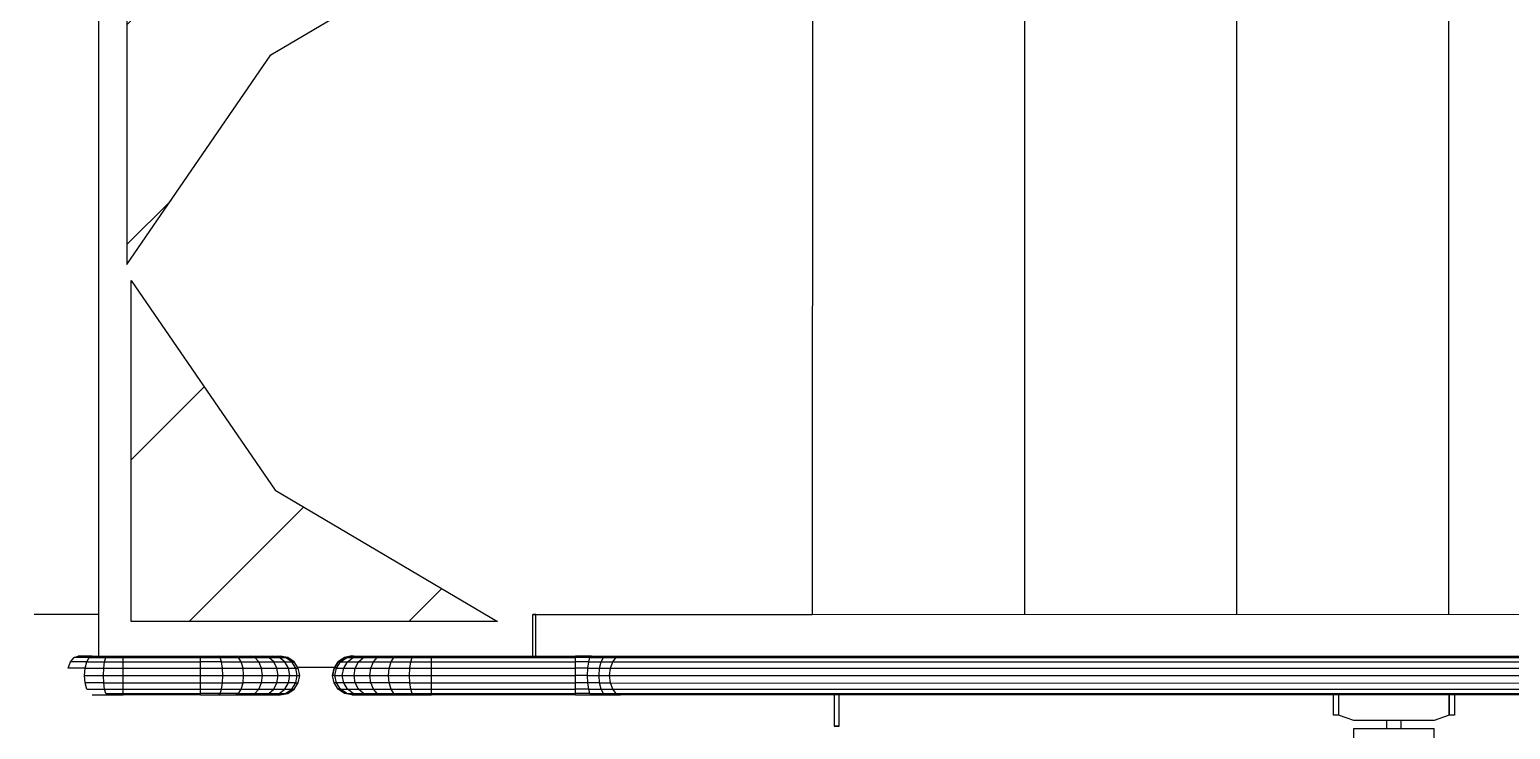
# Model space of a CAD drawing. Header units: metres. Extents: x 0 to 63075, y 0 to 44550.
# Drawn here: x 52350.3 to 52629.6, y 41167.4 to 41299.4 of the extents above; entities that cross this region are included whole.
import ezdxf

# ---------------------------------------------------------------- set-up
doc = ezdxf.new("R2010")
doc.units = ezdxf.units.M
doc.header["$LTSCALE"] = 75
for name, color, linetype in [('GSB', 7, 'Continuous'), ('ML6', 1, 'Continuous'), ('SDM', 7, 'Continuous'), ('SL1', 8, 'Continuous')]:
    doc.layers.add(name, color=color, linetype=linetype)
doc.styles.add('ROMANS', font='ROMANS.SHX')
doc.dimstyles.new('75___1-75', dxfattribs={"dimscale": 75, "dimtxt": 2.5, "dimasz": 2, "dimexe": 1.5, "dimexo": 1, "dimgap": 0.5, "dimtad": 1, "dimdec": 0, "dimzin": 12, "dimtxsty": 'ROMANS', "dimcen": 0, "dimclrd": 256, "dimclre": 256, "dimclrt": 3, "dimazin": 3, "dimtfac": 1, "dimtdec": 0, "dimtmove": 0, "dimatfit": 0, "dimfxl": 1, "dimlwd": -1, "dimlwe": -1, "dimarcsym": 0})
pattern_1 = [(44.99813, (326091.56, -9864.04), (-137.8813, 137.89033), [])]

# ---------------------------------------------------------------- blocks, each defined once
blk = doc.blocks.new('A$C6bae614f')
at = {"layer": 'SL1'}
h = blk.add_hatch(dxfattribs=at)
h.set_pattern_fill('_USER', color=256, scale=195, angle=44.9981, style=0, pattern_type=0)
h.set_pattern_definition(pattern_1)
h.paths.add_polyline_path([(363076.8, 49806.6), (363355.7, 49971.3), (362895.8, 49971.3), (362895.8, 49543.3)])
h = blk.add_hatch(dxfattribs=at)
h.set_pattern_fill('_USER', color=256, scale=195, angle=44.9981, style=0, pattern_type=0)
h.set_pattern_definition(pattern_1)
h.paths.add_polyline_path([(363082.2, 49260), (363361.1, 49095.2), (362901.2, 49095.2), (362901.2, 49523.2)])
for p, q in [((362860.3, 50005.2), (362860.3, 49051.6)), ((363756.7, 49953.6), (363756.6, 49103.6)), ((364023, 49953.6), (364023, 49103.6)), ((364289.4, 49953.6), (364289.4, 49103.6)), ((364555.7, 49953.6), (364555.7, 49103.6)), ((362860.3, 49103.6), (362779.3, 49103.6)), ((363405.6, 49103.6), (363756.6, 49103.6)), ((363405.6, 49051.6), (363405.6, 49103.6)), ((363409.3, 49103.6), (363405.6, 49103.6)), ((363409.3, 49051.6), (363409.3, 49103.6)), ((363409.3, 49051.6), (363409.3, 49103.6)), ((366339.3, 49103.5), (363409.3, 49103.6)), ((362822.1, 49036.5), (362825, 49044.4)), ((362825, 49044.4), (362829.5, 49049.7)), ((362845.6, 49044.4), (362825, 49044.4)), ((362829.5, 49049.7), (362834.8, 49051.6)), ((362848.6, 49049.7), (362829.5, 49049.7)), ((362852.3, 49051.6), (362834.8, 49051.6)), ((362843.5, 49036.5), (362845.6, 49044.4)), ((362845.6, 49044.4), (362848.6, 49049.7)), ((362845.6, 49044.4), (362867.9, 49044.4)), ((362848.6, 49049.7), (362852.3, 49051.6)), ((362848.6, 49049.7), (362869.5, 49049.7)), ((362852.3, 49051.6), (362871.3, 49051.6)), ((362866.8, 49036.5), (362867.9, 49044.4)), ((362867.9, 49044.4), (362869.5, 49049.7)), ((362867.9, 49044.4), (362891.1, 49044.4)), ((362869.5, 49049.7), (362871.3, 49051.6)), ((362869.5, 49049.7), (362891.1, 49049.7)), ((362871.3, 49051.6), (362891.1, 49051.6)), ((362891.1, 49051.6), (363031.9, 49051.6)), ((362891.1, 49049.7), (362891.1, 49051.6)), ((362891.1, 49044.4), (362891.1, 49049.7)), ((362891.1, 49049.7), (363036, 49049.7)), ((362891.1, 49036.5), (362891.1, 49044.4)), ((362891.1, 49044.4), (362988.5, 49044.4)), ((362988.5, 49049.7), (362988.5, 49051.6)), ((362988.5, 49044.4), (362988.5, 49049.7)), ((362988.5, 49036.5), (362988.5, 49044.4)), ((363014.6, 49044.4), (362988.5, 49044.4)), ((363012.9, 49049.7), (363010.8, 49051.6)), ((363014.6, 49044.4), (363012.9, 49049.7)), ((363015.8, 49036.5), (363014.6, 49044.4)), ((363014.6, 49044.4), (363061.6, 49044.4)), ((363036, 49049.7), (363031.9, 49051.6)), ((363031.9, 49051.6), (363050.9, 49051.6)), ((363036, 49049.7), (363056.7, 49049.7)), ((363039.4, 49044.4), (363036, 49049.7)), ((363041.7, 49036.5), (363039.4, 49044.4)), ((363056.7, 49049.7), (363050.9, 49051.6)), ((363050.9, 49051.6), (363066.7, 49051.6)), ((363061.6, 49044.4), (363056.7, 49049.7)), ((363056.7, 49049.7), (363074, 49049.7)), ((363061.6, 49044.4), (363094.2, 49044.4)), ((363064.9, 49036.5), (363061.6, 49044.4)), ((363066.7, 49051.6), (363086, 49051.6)), ((363074, 49049.7), (363066.7, 49051.6)), ((363074, 49049.7), (363087, 49049.7)), ((363080.2, 49044.4), (363074, 49049.7)), ((363087, 49049.7), (363078.6, 49051.6)), ((363084.3, 49036.5), (363080.2, 49044.4)), ((363095.1, 49049.7), (363086, 49051.6)), ((363086, 49051.6), (363088.5, 49051.6)), ((363094.2, 49044.4), (363087, 49049.7)), ((363087, 49049.7), (363095.1, 49049.7)), ((363097.9, 49049.7), (363088.5, 49051.6)), ((363094.2, 49044.4), (363102.8, 49044.4)), ((363098.9, 49036.5), (363094.2, 49044.4)), ((363102.8, 49044.4), (363095.1, 49049.7)), ((363095.1, 49049.7), (363097.9, 49049.7)), ((363105.8, 49044.4), (363097.9, 49049.7)), ((363108, 49036.5), (363102.8, 49044.4)), ((363102.8, 49044.4), (363105.8, 49044.4)), ((363111.1, 49036.5), (363105.8, 49044.4)), ((363110.4, 49037.6), (363156.6, 49037.6)), ((363161.3, 49044.5), (363156, 49036.6)), ((363156, 49036.5), (363161.3, 49044.4)), ((363159, 49036.5), (363164.2, 49044.4)), ((363169.2, 49049.8), (363161.3, 49044.5)), ((363161.3, 49044.4), (363169.2, 49049.7)), ((363161.3, 49044.5), (363161.3, 49044.4)), ((363164.2, 49044.4), (363161.3, 49044.4)), ((363164.2, 49044.4), (363171.9, 49049.7)), ((363164.2, 49044.4), (363172.9, 49044.4)), ((363168.1, 49036.5), (363172.9, 49044.4)), ((363178.5, 49051.7), (363169.2, 49049.8)), ((363169.2, 49049.7), (363178.5, 49051.6)), ((363169.2, 49049.8), (363169.2, 49049.7)), ((363171.9, 49049.7), (363169.2, 49049.7)), ((363171.9, 49049.7), (363181, 49051.6)), ((363171.9, 49049.7), (363180, 49049.7)), ((363172.9, 49044.4), (363180, 49049.7)), ((363172.9, 49044.4), (363186.8, 49044.4)), ((363178.9, 49051.6), (363178.5, 49051.7)), ((363178.5, 49051.7), (363178.5, 49051.6)), ((363181, 49051.6), (363178.5, 49051.6)), ((363180, 49049.7), (363188.4, 49051.6)), ((363180, 49049.7), (363193, 49049.7)), ((363181, 49051.6), (363188.4, 49051.6)), ((363182.7, 49036.5), (363186.8, 49044.4)), ((363186.8, 49044.4), (363193, 49049.7)), ((363186.8, 49044.4), (363205.4, 49044.4)), ((363188.4, 49051.6), (363200.3, 49051.6)), ((363193, 49049.7), (363200.3, 49051.6)), ((363193, 49049.7), (363210.3, 49049.7)), ((363200.3, 49051.6), (363216.2, 49051.6)), ((363202.1, 49036.5), (363205.4, 49044.4)), ((363205.4, 49044.4), (363210.3, 49049.7)), ((363205.4, 49044.4), (363227.6, 49044.4)), ((363210.3, 49049.7), (363216.2, 49051.6)), ((363210.3, 49049.7), (363231.1, 49049.7)), ((363216.2, 49051.6), (363235.1, 49051.6)), ((363225.3, 49036.5), (363227.6, 49044.4)), ((363227.6, 49044.4), (363231.1, 49049.7)), ((363227.6, 49044.4), (363252.4, 49044.4)), ((363231.1, 49049.7), (363235.1, 49051.6)), ((363231.1, 49049.7), (363254.2, 49049.7)), ((363235.1, 49051.6), (363256.3, 49051.6)), ((363251.2, 49036.5), (363252.4, 49044.4)), ((363252.4, 49044.4), (363254.2, 49049.7)), ((363252.4, 49044.4), (363278.5, 49044.4)), ((363254.2, 49049.7), (363256.3, 49051.6)), ((363254.2, 49049.7), (363278.5, 49049.7)), ((363256.3, 49051.6), (363278.5, 49051.6)), ((363278.5, 49051.6), (363459.4, 49051.6)), ((363278.5, 49049.7), (363278.5, 49051.6)), ((363278.5, 49044.4), (363278.5, 49049.7)), ((363278.5, 49049.7), (363459.4, 49049.7)), ((363278.5, 49036.5), (363278.5, 49044.4)), ((363278.5, 49044.4), (363459.4, 49044.4)), ((363479.2, 49051.6), (363459.4, 49051.6)), ((363459.4, 49049.7), (363459.4, 49051.6)), ((363459.4, 49044.4), (363459.4, 49049.7)), ((363477.4, 49049.7), (363459.4, 49049.7)), ((363459.4, 49036.5), (363459.4, 49044.4)), ((363475.8, 49044.4), (363459.4, 49044.4)), ((363474.7, 49036.5), (363475.8, 49044.4)), ((363475.8, 49044.4), (363477.4, 49049.7)), ((363475.8, 49044.4), (363491.6, 49044.4)), ((363477.4, 49049.7), (363479.2, 49051.6)), ((363477.4, 49049.7), (363494.6, 49049.7)), ((363479.2, 49051.6), (363498.3, 49051.6)), ((363489.5, 49036.5), (363491.6, 49044.4)), ((363491.6, 49044.4), (363494.6, 49049.7)), ((363491.6, 49044.4), (363506, 49044.4)), ((363494.6, 49049.7), (363498.3, 49051.6)), ((363494.6, 49049.7), (363510.5, 49049.7)), ((363498.3, 49051.6), (363515.8, 49051.6)), ((363503.1, 49036.5), (363506, 49044.4)), ((363506, 49044.4), (363510.5, 49049.7)), ((363506, 49044.4), (366397.8, 49044.3)), ((363510.5, 49049.7), (363515.8, 49051.6)), ((363510.5, 49049.7), (366402.2, 49049.6)), ((363515.8, 49051.6), (366407.5, 49051.5)), ((362843.5, 49036.5), (362822.1, 49036.5)), ((362842.8, 49027.2), (362843.5, 49036.5)), ((362842.8, 49027.2), (362866.5, 49027.2)), ((362843.5, 49017.8), (362842.8, 49027.2)), ((362843.5, 49036.5), (362866.8, 49036.5)), ((362866.5, 49027.2), (362866.8, 49036.5)), ((362866.8, 49017.8), (362866.5, 49027.2)), ((362866.5, 49027.2), (362891.1, 49027.2)), ((362866.8, 49036.5), (362891.1, 49036.5)), ((362891.1, 49036.5), (363015.8, 49036.5)), ((362891.1, 49027.2), (362891.1, 49036.5)), ((362891.1, 49017.8), (362891.1, 49027.2)), ((362891.1, 49027.2), (363016.2, 49027.2)), ((362988.5, 49027.2), (362988.5, 49036.5)), ((362988.5, 49017.8), (362988.5, 49027.2)), ((363015.8, 49036.5), (363041.7, 49036.5)), ((363016.2, 49027.2), (363015.8, 49036.5)), ((363015.8, 49017.8), (363016.2, 49027.2)), ((363016.2, 49027.2), (363042.5, 49027.2)), ((363041.7, 49036.5), (363064.9, 49036.5)), ((363042.5, 49027.2), (363041.7, 49036.5)), ((363041.7, 49017.8), (363042.5, 49027.2)), ((363042.5, 49027.2), (363066.1, 49027.2)), ((363066.1, 49027.2), (363064.9, 49036.5)), ((363064.9, 49036.5), (363098.9, 49036.5)), ((363064.9, 49017.8), (363066.1, 49027.2)), ((363066.1, 49027.2), (363100.6, 49027.2)), ((363085.8, 49027.2), (363084.3, 49036.5)), ((363084.3, 49017.8), (363085.8, 49027.2)), ((363098.9, 49036.5), (363108, 49036.5)), ((363100.6, 49027.2), (363098.9, 49036.5)), ((363098.9, 49017.8), (363100.6, 49027.2)), ((363100.6, 49027.2), (363109.8, 49027.2)), ((363109.8, 49027.2), (363108, 49036.5)), ((363108, 49036.5), (363111.1, 49036.5)), ((363108, 49017.8), (363109.8, 49027.2)), ((363109.8, 49027.2), (363112.9, 49027.2)), ((363112.9, 49027.2), (363111.1, 49036.5)), ((363111.1, 49017.8), (363112.9, 49027.2)), ((363156, 49036.6), (363154.1, 49027.3)), ((363154.1, 49027.2), (363156, 49036.5)), ((363154.1, 49027.3), (363154.1, 49027.2)), ((363156, 49017.8), (363154.1, 49027.2)), ((363157.2, 49027.2), (363154.1, 49027.2)), ((363156, 49036.6), (363156, 49036.5)), ((363159, 49036.5), (363156, 49036.5)), ((363157.2, 49027.2), (363159, 49036.5)), ((363159, 49017.8), (363157.2, 49027.2)), ((363157.2, 49027.2), (363166.4, 49027.2)), ((363159, 49036.5), (363168.1, 49036.5)), ((363166.4, 49027.2), (363168.1, 49036.5)), ((363166.4, 49027.2), (363181.3, 49027.2)), ((363168.1, 49017.8), (363166.4, 49027.2)), ((363168.1, 49036.5), (363182.7, 49036.5)), ((363181.3, 49027.2), (363182.7, 49036.5)), ((363181.3, 49027.2), (363200.9, 49027.2)), ((363182.7, 49017.8), (363181.3, 49027.2)), ((363182.7, 49036.5), (363202.1, 49036.5)), ((363200.9, 49027.2), (363202.1, 49036.5)), ((363202.1, 49017.8), (363200.9, 49027.2)), ((363200.9, 49027.2), (363224.5, 49027.2)), ((363202.1, 49036.5), (363225.3, 49036.5)), ((363224.5, 49027.2), (363225.3, 49036.5)), ((363225.3, 49017.8), (363224.5, 49027.2)), ((363224.5, 49027.2), (363250.8, 49027.2)), ((363225.3, 49036.5), (363251.2, 49036.5)), ((363250.8, 49027.2), (363251.2, 49036.5)), ((363251.2, 49017.8), (363250.8, 49027.2)), ((363250.8, 49027.2), (363278.5, 49027.2)), ((363251.2, 49036.5), (363278.5, 49036.5)), ((363278.5, 49036.5), (363459.4, 49036.5)), ((363278.5, 49027.2), (363278.5, 49036.5)), ((363278.5, 49017.8), (363278.5, 49027.2)), ((363278.5, 49027.2), (363459.4, 49027.2)), ((363474.7, 49036.5), (363459.4, 49036.5)), ((363459.4, 49027.2), (363459.4, 49036.5)), ((363459.4, 49017.8), (363459.4, 49027.2)), ((363474.4, 49027.2), (363459.4, 49027.2)), ((363474.4, 49027.2), (363474.7, 49036.5)), ((363474.7, 49017.8), (363474.4, 49027.2)), ((363474.4, 49027.2), (363488.8, 49027.2)), ((363474.7, 49036.5), (363489.5, 49036.5)), ((363488.8, 49027.2), (363489.5, 49036.5)), ((363489.5, 49017.8), (363488.8, 49027.2)), ((363488.8, 49027.2), (363502, 49027.2)), ((363489.5, 49036.5), (363503.1, 49036.5)), ((363502, 49027.2), (363503.1, 49036.5)), ((363503.1, 49017.8), (363502, 49027.2)), ((363502, 49027.2), (366393.8, 49027.1)), ((363503.1, 49036.5), (366394.8, 49036.4)), ((362866.8, 49017.8), (362843.5, 49017.8)), ((362845.6, 49009.9), (362843.5, 49017.8)), ((362845.6, 49009.9), (362867.9, 49009.9)), ((362852.3, 49002.8), (362871.3, 49002.8)), ((362867.9, 49009.9), (362866.8, 49017.8)), ((362866.8, 49017.8), (362891.1, 49017.8)), ((362869.5, 49004.6), (362867.9, 49009.9)), ((362867.9, 49009.9), (362891.1, 49009.9)), ((362869.5, 49004.6), (362891.1, 49004.6)), ((362871.3, 49002.8), (362869.5, 49004.6)), ((362871.3, 49002.8), (362891.1, 49002.8)), ((362891.1, 49017.8), (363041.7, 49017.8)), ((362891.1, 49009.9), (362891.1, 49017.8)), ((362891.1, 49004.6), (362891.1, 49009.9)), ((362891.1, 49009.9), (363061.6, 49009.9)), ((362891.1, 49002.8), (362891.1, 49004.6)), ((362891.1, 49004.6), (362988.5, 49004.6)), ((362988.5, 49002.8), (362891.1, 49002.8)), ((362988.5, 49009.9), (362988.5, 49017.8)), ((362988.5, 49004.6), (362988.5, 49009.9)), ((363036, 49004.6), (362988.5, 49004.6)), ((362988.5, 49002.8), (362988.5, 49004.6)), ((362988.5, 49002.8), (363010.8, 49002.8)), ((363010.8, 49002.8), (363012.9, 49004.6)), ((363010.8, 49002.8), (363031.9, 49002.8)), ((363012.9, 49004.6), (363014.6, 49009.9)), ((363014.6, 49009.9), (363015.8, 49017.8)), ((363031.9, 49002.8), (363036, 49004.6)), ((363031.9, 49002.8), (363050.9, 49002.8)), ((363036, 49004.6), (363039.4, 49009.9)), ((363036, 49004.6), (363074, 49004.6)), ((363039.4, 49009.9), (363041.7, 49017.8)), ((363108, 49017.8), (363041.7, 49017.8)), ((363050.9, 49002.8), (363056.7, 49004.6)), ((363050.9, 49002.8), (363066.7, 49002.8)), ((363056.7, 49004.6), (363061.6, 49009.9)), ((363061.6, 49009.9), (363064.9, 49017.8)), ((363061.6, 49009.9), (363094.2, 49009.9)), ((363066.7, 49002.8), (363074, 49004.6)), ((363066.7, 49002.8), (363086, 49002.8)), ((363074, 49004.6), (363080.2, 49009.9)), ((363074, 49004.6), (363087, 49004.6)), ((363078.6, 49002.8), (363087, 49004.6)), ((363080.2, 49009.9), (363084.3, 49017.8)), ((363086, 49002.8), (363095.1, 49004.6)), ((363086, 49002.8), (363088.5, 49002.8)), ((363087, 49004.6), (363094.2, 49009.9)), ((363087, 49004.6), (363095.1, 49004.6)), ((363088.5, 49002.8), (363097.9, 49004.6)), ((363094.2, 49009.9), (363098.9, 49017.8)), ((363094.2, 49009.9), (363102.8, 49009.9)), ((363095.1, 49004.6), (363102.8, 49009.9)), ((363095.1, 49004.6), (363097.9, 49004.6)), ((363097.9, 49004.6), (363105.8, 49009.9)), ((363102.8, 49009.9), (363108, 49017.8)), ((363102.8, 49009.9), (363105.8, 49009.9)), ((363105.8, 49009.9), (363111.1, 49017.8)), ((363108, 49017.8), (363111.1, 49017.8)), ((363161.3, 49009.9), (363156, 49017.8)), ((363159, 49017.8), (363156, 49017.8)), ((363164.2, 49009.9), (363159, 49017.8)), ((363168.1, 49017.8), (363159, 49017.8)), ((363169.2, 49004.6), (363161.3, 49009.9)), ((363164.2, 49009.9), (363161.3, 49009.9)), ((363171.9, 49004.6), (363164.2, 49009.9)), ((363164.2, 49009.9), (363172.9, 49009.9)), ((363172.9, 49009.9), (363168.1, 49017.8)), ((363182.7, 49017.8), (363168.1, 49017.8)), ((363178.5, 49002.8), (363169.2, 49004.6)), ((363171.9, 49004.6), (363169.2, 49004.6)), ((363181, 49002.8), (363171.9, 49004.6)), ((363171.9, 49004.6), (363180, 49004.6)), ((363180, 49004.6), (363172.9, 49009.9)), ((363172.9, 49009.9), (363186.8, 49009.9)), ((363178.5, 49002.8), (363181, 49002.8)), ((363188.4, 49002.8), (363180, 49004.6)), ((363180, 49004.6), (363193, 49004.6)), ((363181, 49002.8), (363188.4, 49002.8)), ((363186.8, 49009.9), (363182.7, 49017.8)), ((363202.1, 49017.8), (363182.7, 49017.8)), ((363186.8, 49009.9), (363205.4, 49009.9)), ((363193, 49004.6), (363186.8, 49009.9)), ((363188.4, 49002.8), (363200.3, 49002.8)), ((363193, 49004.6), (363210.3, 49004.6)), ((363200.3, 49002.8), (363193, 49004.6)), ((363200.3, 49002.8), (363216.2, 49002.8)), ((363205.4, 49009.9), (363202.1, 49017.8)), ((363225.3, 49017.8), (363202.1, 49017.8)), ((363210.3, 49004.6), (363205.4, 49009.9)), ((363205.4, 49009.9), (363227.6, 49009.9)), ((363210.3, 49004.6), (363231.1, 49004.6)), ((363216.2, 49002.8), (363210.3, 49004.6)), ((363216.2, 49002.8), (363235.1, 49002.8)), ((363251.2, 49017.8), (363225.3, 49017.8)), ((363227.6, 49009.9), (363225.3, 49017.8)), ((363231.1, 49004.6), (363227.6, 49009.9)), ((363227.6, 49009.9), (363252.4, 49009.9)), ((363235.1, 49002.8), (363231.1, 49004.6)), ((363231.1, 49004.6), (363254.2, 49004.6)), ((363235.1, 49002.8), (363256.3, 49002.8)), ((363251.2, 49017.8), (363278.5, 49017.8)), ((363252.4, 49009.9), (363251.2, 49017.8)), ((363252.4, 49009.9), (363278.5, 49009.9)), ((363254.2, 49004.6), (363252.4, 49009.9)), ((363256.3, 49002.8), (363254.2, 49004.6)), ((363254.2, 49004.6), (363278.5, 49004.6)), ((363256.3, 49002.8), (363278.5, 49002.8)), ((363278.5, 49017.8), (363459.4, 49017.8)), ((363278.5, 49009.9), (363278.5, 49017.8)), ((363278.5, 49004.6), (363278.5, 49009.9)), ((363278.5, 49009.9), (363459.4, 49009.9)), ((363278.5, 49002.8), (363278.5, 49004.6)), ((363278.5, 49004.6), (363459.4, 49004.6)), ((363459.4, 49002.8), (363278.5, 49002.8)), ((363474.7, 49017.8), (363459.4, 49017.8)), ((363459.4, 49009.9), (363459.4, 49017.8)), ((363459.4, 49004.6), (363459.4, 49009.9)), ((363475.8, 49009.9), (363459.4, 49009.9)), ((363477.4, 49004.6), (363459.4, 49004.6)), ((363459.4, 49002.8), (363459.4, 49004.6)), ((363459.4, 49002.8), (363479.2, 49002.8)), ((363489.5, 49017.8), (363474.7, 49017.8)), ((363475.8, 49009.9), (363474.7, 49017.8)), ((363477.4, 49004.6), (363475.8, 49009.9)), ((363475.8, 49009.9), (363491.6, 49009.9)), ((363477.4, 49004.6), (363494.6, 49004.6)), ((363479.2, 49002.8), (363477.4, 49004.6)), ((363479.2, 49002.8), (363498.3, 49002.8)), ((363489.5, 49017.8), (363503.1, 49017.8)), ((363491.6, 49009.9), (363489.5, 49017.8)), ((363491.6, 49009.9), (363506, 49009.9)), ((363494.6, 49004.6), (363491.6, 49009.9)), ((363498.3, 49002.8), (363494.6, 49004.6)), ((363494.6, 49004.6), (363510.5, 49004.6)), ((363498.3, 49002.8), (363515.8, 49002.8)), ((363506, 49009.9), (363503.1, 49017.8)), ((363503.1, 49017.8), (366394.8, 49017.7)), ((363510.5, 49004.6), (363506, 49009.9)), ((363506, 49009.9), (366397.8, 49009.8)), ((363510.5, 49004.6), (366402.2, 49004.5)), ((363515.8, 49002.8), (363510.5, 49004.6)), ((366407.5, 49002.7), (363515.8, 49002.8)), ((363783.9, 49002.8), (363783.9, 48963.7)), ((363790.3, 48963.7), (363790.3, 49002.8)), ((364411, 48977.6), (364411, 49002.7)), ((364417.6, 49002.7), (364417.6, 48977.6)), ((364556.4, 49002.7), (364556.4, 48977.6)), ((364556.4, 48977.6), (364556.4, 49002.7)), ((364563, 49002.7), (364563, 48977.6)), ((363783.9, 48963.7), (363790.3, 48963.7)), ((363790.3, 48963.7), (363783.9, 48963.7)), ((364417.6, 48977.6), (364411, 48977.6)), ((364411, 48977.6), (364411, 48977.6)), ((364417.6, 48977.6), (364417.6, 48977.6)), ((364436.5, 48970.7), (364417.6, 48977.6)), ((364537.5, 48970.7), (364436.5, 48970.7)), ((364478.3, 48960.7), (364478.3, 48970.7)), ((364495.7, 48970.7), (364495.7, 48960.7)), ((364556.4, 48977.6), (364537.5, 48970.7)), ((364563, 48977.6), (364556.4, 48977.6)), ((364563, 48977.6), (364563, 48977.6)), ((364436.5, 48904), (364436.5, 48960.7)), ((364436.5, 48960.7), (364537.5, 48960.7)), ((364537.5, 48904), (364537.5, 48960.7))]:
    blk.add_line(p, q, dxfattribs=at)
for points in [[(363076.8, 49806.6), (363355.7, 49971.3), (362895.8, 49971.3), (362895.8, 49543.3)], [(363082.2, 49260), (363361.1, 49095.2), (362901.2, 49095.2), (362901.2, 49523.2)]]:
    blk.add_lwpolyline(points, close=True, dxfattribs=at)
blk = doc.blocks.new('zw$15D4')
at = {"layer": 'ML6', "xscale": 0.2502808837766805, "yscale": 0.2502808837766805, "zscale": 0.2502808837766805}
blk.add_blockref('A$C6bae614f', (-85544.74, -3177.34), dxfattribs=at)

msp = doc.modelspace()

# ---------------------------------------------------------------- block references
at = {"layer": 'GSB', "xscale": 0.6000000000000068, "yscale": 0.6000000000000068, "zscale": 0.6000000000000068}
msp.add_blockref('zw$15D4', (49200, 35721.63), dxfattribs=at)

# ---------------------------------------------------------------- leaders
at = {"layer": 'SDM'}
msp.add_leader([(51608.33, 37812.06), (59453.13, 42438.72), (62243.43, 42438.72)], dimstyle='75___1-75', override={"dimtad": 0}, dxfattribs=at)

doc.saveas('drawing.dxf')
